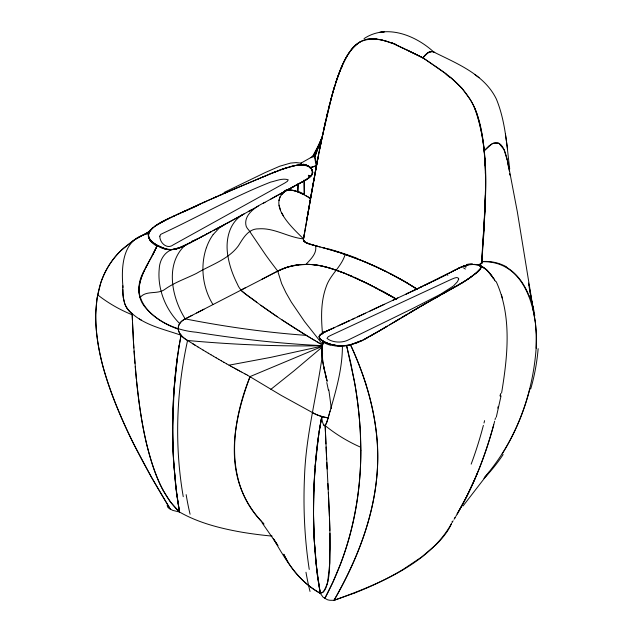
<?xml version="1.0" encoding="UTF-8"?>
<svg xmlns="http://www.w3.org/2000/svg" width="632" height="632" viewBox="0 0 632 632"><rect width="100%" height="100%" fill="white"/><g stroke="black" fill="none" stroke-linecap="round" stroke-linejoin="round"><path stroke-width="0.95" d="M303.392 239.749L314.065 178.09M485.51 184.678L485.479 176.573M482.208 256.805L481.663 263.844C483.796 211.941 492.928 157.013 474.221 107.021A48.885 29.973 69.8 0 0 470.477 99.903M485.502 186.543L485.502 184.678M172.71 428.022C172.797 400.427 174.606 372.793 179.156 345.554M310.288 244.323L304.269 241.622L303.415 240.365L303.534 238.888C293.311 228.594 266.499 205.005 285.411 190.864A19.158 11.81 42.9 0 1 288.548 190.09L293.13 190.422L297.83 191.828L298.114 183.794M297.83 191.828L297.846 190.556M297.862 189.916L298.122 183.707M483.567 237.237L485.447 190.84M485.368 195.209L485.139 204.175M484.981 208.758L484.586 218.08M327.929 330.536C322.794 332.385 314.144 337.401 323.363 341.32C320.471 350.792 322.604 360.88 324.445 370.352M536.149 348.272L536.284 334.399L535.43 322.739L529.34 287.876M484.104 227.599L481.876 261.695M298.028 184.963L298.067 184.378M314.949 469.592L313.78 492.36L313.512 514.646L314.199 539.143L315.708 560.339L317.793 578.351L320.258 593.29L323.118 597.224L327.257 599.657A9.417 5.435 0 0 0 330.102 600.282L334.012 600.329L354.789 592.95M326.76 331.073L322.004 333.554L319.595 335.568A12.071 4.874 -0.4 0 0 319.12 336.73L320.305 339.187L323.371 341.32C319.697 354.544 324.09 368.282 327.107 381.207M315.163 466.708L318.71 434.508M481.703 263.489L481.947 260.55C484.167 211.728 491.246 160.963 476.789 113.333C470.587 95.44 457.086 81.386 441.808 70.745C439.122 68.817 436.412 66.937 433.671 65.08M304.126 180.112L304.292 194.854L307.863 196.852M304.126 180.191L304.292 194.854L303.463 194.411M177.505 356.298L174.029 390.378L172.741 425.747A629.354 363.361 -60 0 0 173.571 460.523L175.736 486.853L179.488 512.015C198.693 522.98 220.513 528.439 242.135 532.247A252.974 146.055 0 0 0 272.147 536.102M235.752 429.792C238.343 411.551 243.628 393.799 250.075 376.577L322.194 346.399M322.604 353.146C317.225 394.044 306.093 434.16 304.561 475.533C303.091 506.88 304.505 538.393 309.245 569.424M319.168 431.53L321.83 416.504A32.674 17.854 2.5 0 1 312.603 412.664L281.295 395.442L247.444 375.195M318.086 246.456L306.417 242.925L304.079 241.345L303.4 239.528L317.951 157.716M309.688 203.283L318.117 156.957M305.272 228.689L305.493 227.417M303.392 239.528L304.442 233.548M306.354 222.432L310.201 200.21M307.026 218.498L309.032 207.091M309.253 205.827L309.475 204.555M500.141 395.83L500.489 393.926M501.571 393.151C507.622 356.472 512.094 316.45 496.191 281.596M314.428 176.091L314.981 173.105M310.32 199.396C316.98 162.748 323.45 125.973 333.546 90.076C337.836 76.417 342.323 62.568 350.555 50.702C361.788 33.354 384.533 38.647 399.858 46.657M179.046 346.162L181.06 335.229A29.957 16.369 2.5 0 1 178.224 329.169L178.666 325.535L180.468 322.494A19.553 10.681 2.5 0 1 180.681 322.249A25.312 13.825 2.5 0 1 181.771 321.182A18.115 9.899 2.5 0 1 182.3 320.748A29.175 15.942 2.5 0 1 183.643 319.792A15.847 8.658 2.5 0 1 184.189 319.46L186.898 318.007M500.228 396.098L500.623 393.949M315.163 172.117L316.316 166.192L314.744 158.047L313.109 155.938L312.279 157.099M310.075 168.167A20.69 11.961 73.5 0 1 310.668 167.899A31.173 17.949 0.3 0 1 311.829 167.227L315.716 165.987A1.098 0.632 0.3 0 1 316.356 166.177L319.01 152.383M319.042 152.367L325.527 121.439M501.05 395.885L496.286 417.183M319.942 147.817L320.858 143.298M278.941 200.636L280.118 196.56M319.839 148.236L322.707 134.387M327.747 581.582L329.786 562.946L329.951 533.305M321.759 138.929L331.847 95.969M323.647 130.01C327.131 113.958 330.931 97.944 335.876 82.271C341.146 67.371 346.589 50.291 360.753 41.499A48.885 33.298 64.1 0 1 365.944 39.516C374.349 37.517 383 39.966 390.876 42.905M497.779 408.106L498.087 406.716M289.74 266.475L286.17 267.549A69.962 38.228 2.5 0 0 283.776 268.387L283.081 268.639A34.705 18.96 2.5 0 0 281.122 269.445L185.215 318.891A23.621 12.901 2.5 0 0 180.215 322.802L180.081 322.968A15.776 8.619 2.5 0 0 179.662 323.552A31.94 17.451 2.5 0 0 179.03 324.682L178.777 325.251A24.861 13.588 2.5 0 0 178.303 326.926L178.532 330.655L179.907 333.664A32.398 17.696 2.5 0 0 187.57 340.474C176.32 391.619 174.314 445.015 183.248 496.681M326.507 117.244L327.479 113.136M328.45 109.107L329.43 105.165M495.077 419.545L495.488 417.91M494.674 421.181C486.095 454.416 473.455 486.743 455.877 516.273M330.418 101.325L331.413 97.581M529.908 388.672C524.054 411.645 514.796 433.781 502.219 453.894M331.855 95.961L334.921 85.312L333.293 90.811M332.313 94.287L332.795 92.572M320.108 334.984A16.685 6.612 -2.6 0 0 319.579 335.56L319.358 335.924A10.167 4.092 -0.6 0 0 319.081 336.738L320.068 338.95L323.371 341.32L322.051 347.908L322.66 360.422M329.904 411.811L330.109 411.045M334.762 327.431C330.702 330.023 310.873 335.007 323.402 341.343C329.201 344.456 335.837 345.909 342.41 345.815C342.465 371.221 334.478 395.577 327.574 419.735C324.927 430.961 321.838 422.99 321.83 416.504A29.965 16.385 2.5 0 0 328.64 417.965M331.223 407.063L331.452 406.242M329.691 412.562L329.075 414.742M328.68 416.117L328.877 415.437M327.028 584.521C325.986 588.013 324.477 592.761 320.258 593.29C298.312 581.59 285.222 559.312 273.269 538.472L277.93 545.59L262.114 522.822M493.711 424.775C485.218 455.727 473.637 486.032 457.197 513.666M328.482 416.78L327.495 419.98M206.38 247.697C199.989 266.396 202.627 287.765 212.968 304.545M345.127 254.499C341.564 266.775 330.141 274.651 326.183 286.754C320.614 301.875 321.119 318.338 322.541 334.146M335.513 83.424C340.822 68.13 346.241 50.552 360.738 41.507M336.121 81.52L337.409 77.673M250.075 376.577C231.336 422.524 223.728 482.485 261.443 521.337C249.845 508.768 241.266 493.339 237.284 476.67M321.253 139.159L314.602 157.518L321.451 138.669L313.962 156.254L321.506 139.206L313.172 155.906M338.096 75.745L341.075 68.066L342.212 66.747M302.617 164.462L304.355 164.407C308.779 165.268 314.736 170.032 312.113 174.44C313.827 157.518 286.304 167.456 278.041 170.743L279.486 170.206M199.989 204.073C186.235 213.245 114.534 232.055 168.167 249.601M471.764 276.429C474.466 273.735 483.164 269.975 480.225 265.511M169.653 218.182C157.558 223.27 136.552 234.504 157.313 245.453L146 267.32M187.759 243.984C178.643 249.648 166.69 252.492 157.313 245.453L151.443 257.414M477.547 472.641L476.078 476.188M451.572 523.438C429.191 564.044 376.956 584.798 334.012 600.329C357.135 559.778 375.029 515.009 377.43 467.933C379.65 425.344 368.259 383.197 350.507 344.788C341.446 346.889 331.634 345.68 323.402 341.343M172.386 249.687L164.992 248.897L157.305 245.445L152.873 254.791M326.357 423.108L325.156 425.304L325.915 443.925M475.327 477.942L466.661 496.594L457.228 514.006M451.485 523.628L451.098 524.497A119.314 68.888 0 0 1 447.661 530.73M151.538 257.232C143.172 271.073 132.76 290.309 143.875 305.659C156.254 321.601 176.415 330.544 196.189 332.211C237.814 338.934 279.786 343.626 321.909 345.641M144.689 269.919C127.332 298.399 152.446 320.187 178.24 329.169M477.128 272.305L480.407 268.892L481.015 266.214L477.824 264.69L472.388 264.437M312.113 174.44C307.8 180.491 299.837 182.656 293.714 186.566M147.912 263.757C142.311 273.948 136.662 285.798 140.035 297.648C146.016 289.804 157.81 295.002 165.142 289.148C174.748 282.283 186.124 278.562 196.615 273.324C210.796 264.855 228.192 259.641 238.351 245.888C243.13 238.319 248.226 228.602 258.662 228.839C274.391 227.638 288.2 237.466 303.526 238.88M312.714 156.302L321.498 140.588L313.638 155.954M334.012 600.329C364.158 548.442 384.572 487.864 375.7 427.272A188.605 108.886 60 0 0 365.794 383.869M454.527 518.524L455.427 517.031L454.068 519.267M480.407 268.892L480.873 268.126M452.228 522.222L453.152 520.752M447.669 530.73L447.037 531.702A154.469 89.183 0 0 1 436.206 544.515M463.027 506.003L489.215 472.065M311.544 175.348L305.975 179.812M397.876 45.773L422.998 57.86C425.431 54.431 429.847 49.549 434.413 52.298M423.558 57.078L428.196 52.575L432.233 51.492M407.869 50.41L422.966 57.852C425.526 54.368 430.155 49.438 434.769 52.535M213.142 234.567L219.233 228.041L225.64 223.981M282.812 192.768L286.407 189.884L281.208 194.703L285.095 190.998A19.276 11.89 42.9 0 1 289.409 190.035M282.22 193.384L281.193 194.688L283.626 192.073L286.501 190.461A17.254 10.673 43.7 0 1 289.132 189.987L294.899 190.84A35.755 21.354 41.7 0 1 302.61 194.111M485.408 172.196L485.455 174.408L484.238 150.724L489.026 145.826L493.481 143.061A13.153 7.584 -59.9 0 1 495.354 142.587C501.144 142.192 503.846 148.583 505.458 153.126M484.349 477.484C515.451 441.958 532.713 395.316 536.118 348.485C538.527 313.306 526.551 260.068 481.805 261.735A1.106 0.64 0 0 1 482.121 262.098L479.964 264.334A30.873 17.822 0 0 1 478.874 264.998L472.902 264.429M147.714 233.058L152.47 227.97M479.554 266.135L478.874 264.998L481.481 263.212L482.153 262.083A1.098 0.632 0.1 0 0 481.837 261.719L482.042 262.557L480.668 263.86M481.718 262.975L479.972 264.326M436.246 544.531L421.576 557.068L403.011 569.503A299.615 172.986 0 0 1 354.773 592.927M484.46 153.205L484.238 150.724L492.375 143.527L498.909 143.251L503.988 149.523L507.749 161.879L508.681 168.475M186.163 244.363C164.399 262.999 171.612 297.443 185.215 318.891C225.205 326.72 265.63 332.456 306.275 335.363L310.636 338.009M321.759 347.45L293.943 370.913L270.875 389.336M476.086 273.182L477.121 272.329M476.078 273.206L467.988 279.012M312.406 156.554L310.857 157.716L312.074 156.807M308.266 178.382L310.944 176.131A18.059 10.491 3.7 0 0 311.979 174.701L309.261 177.584L305.161 180.278M470.785 277.116L471.756 276.453M469.892 277.732L470.777 277.14M469.884 277.756L463.39 281.951M480.446 264.01L479.98 264.31A31.173 17.901 0.1 0 1 478.882 264.966A27.342 19.56 63.1 0 1 493.292 278.127M466.851 279.755L467.98 279.036M154.469 226.493L164.731 220.608M307.903 178.627L307.144 179.109M321.633 333.791L323.157 332.874M465.697 280.521L461.028 283.42L463.382 281.983M311.228 157.352L300.832 163.222M462.221 282.678L447.78 291.075M364.048 38.615C386.215 23.826 414.742 35.029 432.865 51.208M394.313 321.988L399.171 319.057M389.446 324.919L421.015 306.18M378.931 331.128L426.324 303.099M401.589 317.604L406.439 314.689M383.024 328.695L387.305 326.136M458.658 284.827L459.851 284.116L442.913 293.817M371.055 335.687L386.997 326.381M409.868 312.65L418.416 307.642M382.084 329.304L364.783 339.084M456.257 286.257L457.457 285.553M306.362 179.591L303.336 181.281M377.13 332.203L362.097 340.419L350.507 344.788A213.498 123.264 60 0 1 365.841 383.869M303.123 164.328A27.271 16.369 73.1 0 1 310.675 167.875L312.84 166.745M430.748 300.658L421.015 306.165L440.48 295.199M435.622 297.909C450.687 288.058 469.584 281.73 481.142 267.447L481.015 266.214A7.102 2.489 -1.8 0 0 478.969 264.934L474.34 264.373L468.194 264.848A18.059 9.63 -0.4 0 0 465.602 265.424L458.895 268.102M430.748 300.642L433.181 299.292M369.918 336.327L371.055 335.687M302.183 181.953L302.768 181.629M433.607 298.983L446.903 291.565M265.005 202.311C256.481 206.301 243.02 214.73 246.156 226.185A76.093 25.604 -5.8 0 0 248.747 230.024L265.606 254.846A43.529 3.31 52.7 0 0 271.405 262.77L277.709 271.089L281.659 283.657L285.94 292.687L291.312 302.096L304.545 321.538L322.051 343.697M248.273 211.602L258.291 206.032M263.307 203.243L276.666 195.833M301.014 182.601L301.598 182.277M252.105 209.484L235.428 218.68M270.844 199.056L287.047 190.153M300.121 183.098L303.937 180.965L296.282 185.184M240.752 215.757L244.205 213.861M275.892 196.26L282.591 192.57M282.101 192.839L296.882 184.805M298.66 183.896L299.252 183.572M284.179 191.701L284.866 191.33M235.728 218.514L205.384 234.764M368.725 336.99C355.413 345.467 337.796 349.417 323.363 341.32M284.763 191.385L286.233 190.58M227.789 222.835L243.265 214.374C228.997 222.306 225.276 240.452 227.82 255.447C229.369 265.511 232.876 275.189 237.458 284.258C240.808 292.979 250.177 296.574 256.837 302.388M295.713 185.492L300.405 182.893M288.99 189.094L286.035 190.69L294.536 186.124L292.221 186.961L293.359 186.535M228.16 222.622L212.984 230.743M288.587 189.316L293.841 186.495M215.52 229.4L219.904 227.078M196.513 239.449L200.312 237.442M186.345 244.687L197.776 238.778M199.625 237.806L202.848 236.099M209.595 232.552L211.08 231.77M195.249 240.113L196.844 239.275M200.976 237.087L210.661 231.991M206.648 234.101L192.507 241.511M194.395 240.563L195.067 240.207M192.215 241.701L192.965 241.313M261.901 279.265C273.545 273.38 285 265.985 298.351 264.855M162.021 222.022L175.088 215.559M189.039 243.296L195.707 239.876L191.449 241.432M196.647 312.982L203.939 309.214M245.24 287.868L240.713 290.207C266.522 310.367 293.92 328.435 322.241 344.859M448.262 273.561L451.888 271.697M189.948 242.87L190.698 242.483M192.112 315.329L187.396 317.754M445.639 274.912L447.527 273.94M454.313 270.449L451.461 271.91L453.097 271.073M448.839 273.269L433.007 281.256M455.53 269.825L454.1 270.551L458.469 268.316M457.181 268.971L459.314 267.897M456.754 269.192L440.97 277.298M188.478 243.62L189.213 243.249M313.33 166.524L311.813 167.243A30.873 17.822 0 0 0 310.668 167.883A27.342 16.353 73.1 0 0 303.123 164.257M190.177 242.751L180.799 247.302L175.198 249.245M440.678 277.44L441.389 277.085M438.332 278.625L447.053 274.185L447.851 275.37M458.074 268.513L463.572 266.048L468.628 264.776M445.307 275.125L411.408 291.597M457.339 268.916L463.13 266.262M437.834 278.878L438.545 278.514M439.374 278.096L434.208 280.663M312.074 167.117L312.595 166.856M187.625 244.047L176.573 248.89L170.142 249.774A10.167 5.838 14.1 0 1 168.159 249.537M422.492 286.328L419.529 287.75L435.685 279.937M224.005 192.507L265.132 172.583L279.652 166.248L290.562 163.08L296.218 162.598L301.662 163.238M184.876 245.406L185.603 245.05M428.986 283.207L431.609 281.935M325.204 331.816L331.128 329.067M424.933 285.166L430.321 282.559M184.141 245.761L182.672 246.464M425.044 285.103L426.355 284.471M277.709 271.089L287.355 267.162L297.996 264.903A38.876 21.235 2.5 0 1 309.309 264.445L312.508 264.642M459.756 267.676L466.993 265.092M177.244 248.676C166.548 248.834 159.643 258.583 159.232 268.829C157.281 288.911 165.481 309.396 179.67 323.552M419.94 287.544L416.828 289.029C397.978 276.982 377.92 266.775 357.041 258.725M172.836 216.65L180.578 212.96M415.935 289.448L405.989 294.149M414.118 290.317L417.31 288.8M358.075 316.632L359.648 315.897M369.989 311.023L376.806 307.824M357.633 316.837L384.319 304.3M406.747 293.777L414.316 290.207M352.143 319.421L365.478 313.164M375.803 308.29L408.699 292.869M177.126 214.619L201.987 203.196M347.118 321.759L354.75 318.204M392.433 300.492L397.852 297.956M347.403 321.625L349.393 320.701L333.23 328.111M183.327 211.68L186.092 210.401M181.716 212.478L191.646 207.841M346.699 321.957L341.296 324.437M343.539 323.402L345.349 322.581M362.097 340.419L350.507 344.788M191.599 207.92L196.765 205.566M328.127 330.441L333.372 328.048M338.065 325.907L342.994 323.655M181.929 246.812L179.67 247.791M197.208 205.321L207.185 200.865M205.566 201.576L202.785 202.817L217.266 196.386M208.355 200.328L238.88 187.112M213.924 197.863L226.691 192.294M312.856 166.73L316.348 166.177M219.486 195.422L222.251 194.229M225.032 193.013L230.569 190.651M230.577 190.635L236.115 188.273M258.283 178.903L278.025 170.766M235.349 188.597L259.665 178.335M262.446 177.15L263.836 176.557M265.243 175.949L266.633 175.38M239.425 186.875L269.453 174.187M268.434 174.653L272.289 173.026M271.76 173.286L287.157 167.559M273.711 172.449L275.149 171.872M273.703 172.465L275.133 171.896M356.314 342.939L357.775 342.354M313.527 166.461L315.676 166.011M280.964 169.637L294.82 165.631M463.406 266.127L464.433 266.293M289.377 166.872L296.7 165.3L302.151 164.976M322.059 346.123L270.543 357.404L229.029 365.178L230.514 366.007M365.96 39.516L371.418 38.789L377.083 39.113M294.836 165.608L296.685 165.331M346.818 345.483L346.312 345.546M296.7 165.3C302.246 164.004 312.943 165.284 312.643 172.852A14.599 8.753 11.8 0 1 312.097 174.408M471.322 264.46L472.712 264.389M321.838 345.759C277.029 346.51 232.181 344.582 187.562 340.482A32.674 17.846 2.5 0 1 181.052 335.237M306.733 264.389L296.139 265.156A42.218 23.06 2.5 0 0 290.633 266.246M306.978 264.389C321.664 264.358 335.576 269.738 349.03 275.054M300.39 164.96L307.018 165.758A7.102 4.132 18.2 0 1 310.747 167.828M171.003 249.774L167.251 249.435L161.966 247.823M312.753 264.666L319.911 265.63M172.686 428.038A634.844 367.642 -59.8 0 0 173.681 462.379L176.605 493.687L179.488 512.015L172.67 510.364L168.468 507.978A9.369 5.412 0 0 1 167.527 506.682L167.172 505.244M327.344 417.752L323.3 416.899A32.54 17.775 2.5 0 1 312.603 412.664M324.445 425.739L323.995 425.557M320.392 265.717L329.28 267.897M380.962 39.824L382.921 40.306M317.067 246.18C352.403 254.925 386.263 269.461 416.915 289.093M320.171 247.017L315.66 245.808M322.257 247.57L325.385 248.416M324.24 248.1L326.428 248.7M314.712 245.556C310.983 244.071 305.153 244.142 303.4 239.891M316.008 245.895L310.802 244.473M327.084 248.882L331.595 250.161M328.032 249.142L328.972 249.411M332.867 250.541L339.21 252.484M384.872 40.859L386.855 41.483M330.173 268.173L345.443 273.593M340.466 252.879L361.101 260.321M432.809 51.595L433.362 51.777M342.773 272.566C330.963 268.173 318.749 264.073 305.975 264.389C310.478 259.412 317.146 253.472 315.589 246.03M343.832 272.969L366.923 283.286L396.533 299.213L382.439 291.068M362.278 260.795L369.207 263.694M347.537 274.43L351.953 276.295M395.861 44.904L397.86 45.765M350.049 275.481L353.091 276.8M310.004 198.006L310.549 198.187L309.656 197.84M308.566 176.486L309.625 176.913M354.094 277.243L355.097 277.685M354.276 277.314L372.28 285.988M399.874 46.657L407.885 50.41M356.093 278.135L360.035 279.952M374.855 266.198L385.789 271.42M401.873 47.574L402.876 48.032M161.136 247.468L157.305 245.445M361.014 280.418L364.885 282.283M407.371 50.165L408.383 50.655M408.88 50.9L419.008 55.853M419.498 56.122L424.751 59.021M365.849 282.757L372.501 286.106M433.007 51.65C456.43 63.421 484.12 73.976 496.333 99.003C505.466 121.099 506.761 145.494 509.708 168.957M302.625 193.985L303.913 194.648M303.131 194.237L298.857 192.239A33.915 20.714 42.4 0 0 297.83 191.812A25.035 15.429 42.8 0 0 289.345 189.908M374.381 287.078L381.807 291.004M373.828 286.786L376.956 288.421M390.031 273.577L400.34 279.147M246.132 374.492L247.468 375.203M126.842 307.926C139.767 324.437 162.321 328.608 181.06 335.229C170.34 393.436 169.921 453.65 179.488 512.015L170.466 502.1L162.74 489.666M244.813 373.796L246.164 374.515M378.536 289.251L383.64 292M244.861 373.82L242.182 372.39M240.863 371.679L242.254 372.422M239.552 370.968L240.942 371.727M239.639 371.016L234.29 368.093M237.032 369.602L238.335 370.312M383.332 291.834L394.771 298.201M384.951 292.711L393.12 297.261M235.602 368.819L236.921 369.538M232.979 367.374L234.425 368.172M231.66 366.639L233.121 367.453M230.348 365.912L231.818 366.734M305.912 195.746L309.103 197.547L308.337 197.113M226.438 363.716L229.211 365.28M223.839 362.247L226.604 363.811M221.247 360.769L223.997 362.341M139.34 318.963L141.592 320.25M218.648 359.276L221.39 360.848M216.057 357.767L218.791 359.355M320.464 343.832L316.095 341.264M213.466 356.258L216.183 357.846M210.875 354.726L213.577 356.322M208.276 353.193L210.977 354.789M315.005 340.616L311.734 338.665M506.185 267.115C517.15 273.419 524.584 284.416 529.079 296.005M205.684 351.645L208.37 353.248M408.296 283.736L417.231 289.243M203.093 350.081L205.763 351.692M478.89 264.966L486.49 269.564L493.679 278.546M200.502 348.508L203.164 350.12M197.919 346.928L200.565 348.548M306.275 335.363L281.406 319.516M187.562 340.482L197.958 346.952M192.736 343.729L195.328 345.333M157.265 245.421C153.228 242.854 147.951 239.275 148.441 233.832A20.785 11.384 4 0 1 149.239 231.739M463.864 265.954L465.903 267.304M429.389 62.205L432.817 64.496M422.998 57.86L446.074 73.897M425.178 59.313L428.97 61.92M277.282 316.758L260.905 305.343M475.035 74.695L479.048 77.681M450.324 77.23L461.818 88.038L470.5 99.888M136.307 378.797L133.51 342.971L132.151 313.883C123.398 307.342 122.395 295.863 122.869 285.822C121.091 265.472 123.043 237.687 148.441 233.832A19.987 11.005 6.1 0 0 150.045 239.986M310.668 167.883L312.421 170.537L312.65 172.536A15.042 8.761 4.4 0 1 311.252 175.246M262.035 522.04L264.042 524.062M179.488 512.015C160.702 494.074 152.739 468.438 146.608 443.925C141.797 423.511 138.811 402.718 136.615 381.878M304.427 241.685L303.431 240.128M261.853 521.85L263.347 523.454M493.505 277.977L495.472 281.445M287.773 561.753L285.222 557.124A252.974 146.055 0 0 1 284.005 554.738M494.058 279.17L494.706 280.324M281.777 212.937L283.334 215.765M283.8 554.193C291.352 570.72 304.521 584.339 320.258 593.29L323.118 592.081C331.492 579.702 329.027 563.341 330.117 549.145C330.125 527.254 328.988 505.387 327.897 483.527M160.37 484.942C143.661 447.78 139.024 406.621 135.185 366.465M323.355 424.507L323.56 424.965M474.221 107.021C480.359 120.775 482.801 135.833 484.238 150.724M280.545 210.243L279.083 205.195M501.405 294.615L502.329 297.98M325.322 374.207L327.092 381.12M326.704 379.714L323.402 365.075M507.204 159.217L509.329 171.011M326.791 382.55L328.498 390.537M508.27 164.36L517.347 211.918L533.534 311.055L528.463 283.081L528.818 284.993M505.403 134.016L507.599 149.357M331.365 408.738L328.845 389.968M509.676 173.721L509.842 175.088M123.169 296.669L124.67 303.589A25.177 23.202 -6.4 0 0 126.842 307.926M134.924 363.384L134.016 351.052M123.09 295.815L122.892 289.59M133.818 347.963L132.515 323.213M484.815 158.119L485.186 165.308M327.147 468.991L325.156 425.304M328.206 489.587L326.807 462.355M328.348 492.581L329.406 516.139M326.649 459.298L326.057 447.006M132.388 320.1L132.151 313.883M329.517 519.03L329.88 530.477M122.869 285.822L122.885 287.813M485.494 178.69L485.518 182.743M350.642 344.938A23.653 12.98 3 0 1 346.913 345.657M468.541 264.658A14.599 6.352 -2.4 0 1 471.298 264.334M297.798 191.267A43.434 26.512 42.3 0 1 304.371 194.348M309.949 198.33A12.822 9.172 45.4 0 1 309.008 197.863M206.411 247.728A107.756 62.718 59.6 0 1 213.158 234.583M156.444 245.88A25.351 13.312 11.9 0 1 149.571 239.994M308.353 175.277A55.047 22.728 67.9 0 1 309.656 175.775M329.24 249.103A208.402 107.827 4.7 0 1 357.372 258.472M330.726 345.309A25.351 10.744 3.3 0 1 322.288 341.58M463.406 267.786A55.016 33.686 44.3 0 1 465.381 269.082M466.519 264.555A14.915 7.829 -0.5 0 1 472.357 263.805M480.154 265.527A6.66 2.18 -1.6 0 0 478.795 265.029A20.69 14.931 61.1 0 1 479.459 265.961M149.397 231.47A23.653 12.79 2.3 0 1 150.937 229.535M148.639 231.849A213.498 123.264 60 0 1 150.843 229.55M480.091 264.397A30.21 18.605 4.7 0 1 479.009 265.045M478.89 264.934A27.271 19.513 63.3 0 1 493.181 278.175M346.407 345.728A20.785 10.981 2.3 0 1 342.441 346.012M342.52 346.47A19.987 10.049 2 0 1 331.294 345.025M310.849 167.938A30.21 15.776 -3.3 0 1 311.979 167.33M390.837 42.51A167.393 109.257 59.1 0 1 395.853 44.517A166.595 108.933 59.3 0 0 390.853 42.502M446.018 74.386A167.393 93.915 66.3 0 1 450.261 77.72M464.694 265.393A53.712 35.732 45.8 0 1 466.298 266.42M319.958 334.968A19.758 7.742 -3.3 0 1 321.427 333.751M322.154 332.669A46.697 17.57 -4.9 0 1 324.169 331.555M175.104 249.134A19.758 11.984 15.3 0 1 172.315 249.553M179.291 247.428A46.697 29.191 16.8 0 1 176.913 248.25M309.696 197.698A16.906 12.443 46.5 0 1 309.143 197.397M308.432 175.53A53.712 22.199 67.9 0 1 309.404 175.909M400.49 279.075A353.083 182.206 4.8 0 1 408.446 283.673M369.143 263.734A242.04 125.144 4.7 0 1 374.784 266.238M131.733 314.602A221.706 174.519 -45.4 0 1 97.462 294.694M162.787 489.658A117.197 77.254 39.3 0 1 160.417 484.942M313.638 155.559A37.241 4.527 89.9 0 1 316.521 164.439M505.395 153.189A110.45 64.045 -58.9 0 1 507.109 159.288M481.813 261.569A37.241 31.663 11 0 1 506.414 266.799M529.735 295.895A133.431 108.688 15.1 0 1 534.767 315.724M538.148 348.674A313.709 249.474 23.4 0 1 530.698 388.941M503.127 454.558A282.425 218.482 40.7 0 1 483.946 478.432M452.251 521.463A89.396 51.611 0 0 1 451.959 522.198M484.602 420.636A482.951 258.543 75 0 1 484.001 423.013M483.385 425.376A482.951 258.543 75 0 1 471.164 464.141M360.319 447.061A221.706 182.956 -44.1 0 1 324.998 425.478M327.795 581.653A117.197 39.208 68.1 0 1 327.068 584.584M327.313 420.454A25.177 2.267 -78.3 0 1 326.373 423.021M237.34 476.615A142.311 82.168 -60 0 1 235.704 429.815M310.028 591.449A397.662 217.313 -62 0 1 305.975 572.268M190.082 514.235A397.662 241.361 -57.9 0 1 186.156 494.635M360.809 450.498C360.88 486.087 355.413 521.787 343.65 555.417A607.905 178.556 80.6 0 1 340.577 563.839L332.945 582.033L324.785 598.496C352.143 547.66 363.55 489.097 360.287 431.648A126.4 37.122 80.6 0 0 354.299 380.74L346.573 345.514L350.807 363.258L355.263 386.326A126.795 37.233 80.6 0 1 360.351 432.991L360.809 450.498M95.661 313.804C95.345 354.678 110.339 393.791 127.135 430.408A607.905 482.658 32.9 0 0 133.984 444.565L151.419 477.231L170.474 509.4C142.919 464.062 117.039 416.875 102.708 365.493C95.772 338.357 92.122 309.103 101.057 281.983A126.4 100.362 32.9 0 1 123.983 247.768L135.611 239.015L149.231 231.581L132.981 240.76L120.649 250.872A126.795 100.67 32.9 0 0 100.701 283.089L97.036 298.217L95.661 313.804M313.654 497.51L313.519 509.321A634.844 365.415 -60.2 0 0 314.531 543.646L316.237 564.984L320.258 593.29L317.225 574.077L314.341 541.798A629.354 363.361 -60 0 1 313.512 507.022C313.804 476.694 315.984 446.295 321.83 416.504C316.585 443.182 314.286 470.358 313.654 497.51M159.825 236.171C159.667 242.791 167.022 249.774 173.31 244.821L284.866 182.972L287.331 181.352L288.232 179.82C282.63 177.861 276.224 180.894 270.622 182.119C233.714 196.544 199.135 216.381 163.261 233.129L160.654 234.417L159.825 236.171M458.721 279.012L457.457 281.722L453.405 286.012L440.583 294.228L412.886 308.4L348.287 339.953C342.125 343.2 332.25 342.694 327.013 338.404L328.134 336.801L330.441 335.537L451.58 279.226C453.413 278.649 458.018 275.876 458.721 279.012M384.501 31.726L379.524 32.414L384.501 31.726"/></g></svg>
